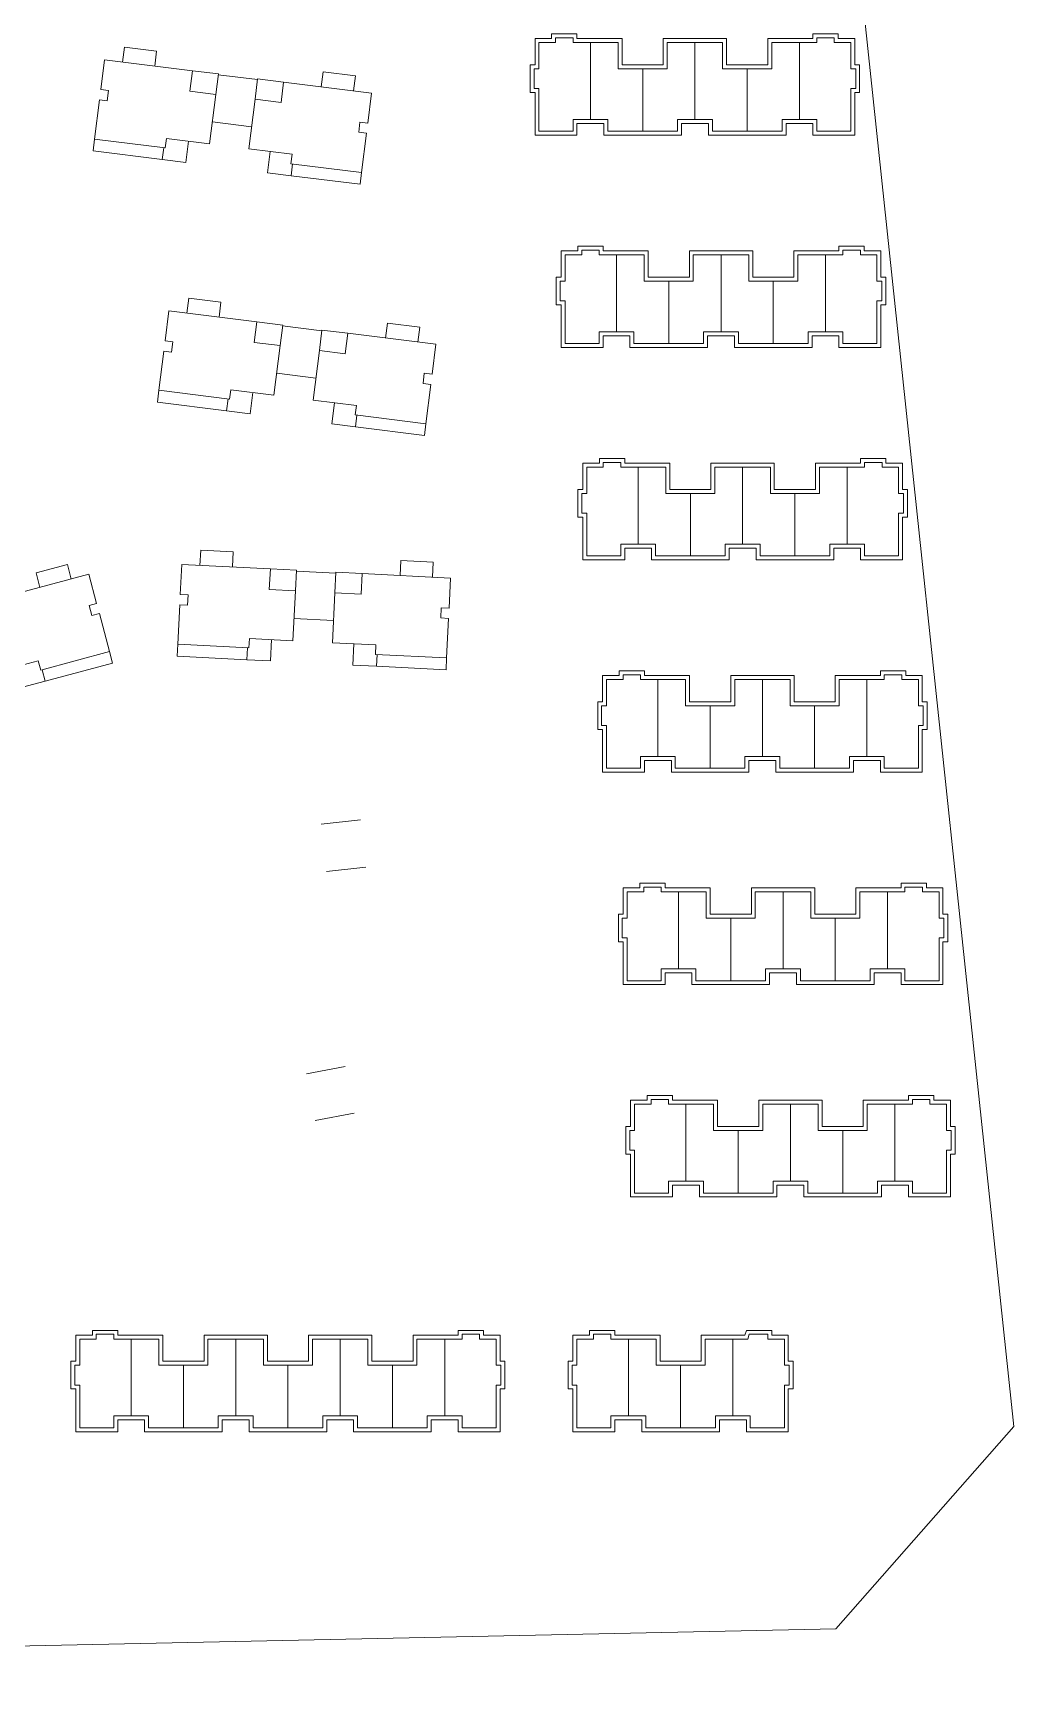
# Model space of a CAD drawing. Extents: x 188590 to 251590, y -4075 to 40422.
# Drawn here: x 195889 to 197375, y 2847 to 5369 of the extents above; entities that cross this region are included whole.
import ezdxf

# ---------------------------------------------------------------- set-up
doc = ezdxf.new("R2010")
doc.units = 0
doc.header["$LTSCALE"] = 1000
doc.header["$MEASUREMENT"] = 0
doc.layers.add('140', color=2, linetype='Continuous', lineweight=5)

msp = doc.modelspace()

# ---------------------------------------------------------------- linework, layer by layer
at = {"layer": '140', "color": 7}
for p, q in [((197375, 3259.5), (196884.8, 7884.6)), ((196027.1, 5348.6), (196024.3, 5326)), ((196075.9, 5342.5), (196027.1, 5348.6)), ((196649.5, 5321.9), (196649.5, 5361.5)), ((196649.5, 5361.5), (196674.7, 5361.5)), ((196655.5, 5315.9), (196655.5, 5355.5)), ((196655.5, 5355.5), (196680.7, 5355.5)), ((196674.7, 5361.5), (196674.7, 5368.7)), ((196674.7, 5368.7), (196713.1, 5368.7)), ((196680.7, 5355.5), (196680.7, 5362.7)), ((196680.7, 5362.7), (196707.1, 5362.7)), ((196707.1, 5362.7), (196707.1, 5355.5)), ((196707.1, 5355.5), (196775.5, 5355.5)), ((196713.1, 5368.7), (196713.1, 5361.5)), ((196713.1, 5361.5), (196781.5, 5361.5)), ((196733.5, 5239.1), (196733.5, 5355.5)), ((196775.5, 5355.5), (196775.5, 5315.9)), ((196781.5, 5361.5), (196781.5, 5321.9)), ((196843.9, 5321.9), (196843.9, 5361.5)), ((196843.9, 5361.5), (196939.9, 5361.5)), ((196849.9, 5315.9), (196849.9, 5355.5)), ((196849.9, 5355.5), (196891.9, 5355.5)), ((196891.9, 5239.1), (196891.9, 5355.5)), ((196891.9, 5239.1), (196891.9, 5355.5)), ((196891.9, 5239.1), (196891.9, 5355.5)), ((196891.9, 5239.1), (196891.9, 5355.5)), ((196933.9, 5355.5), (196891.9, 5355.5)), ((196933.9, 5315.9), (196933.9, 5355.5)), ((196939.9, 5361.5), (196939.9, 5321.9)), ((197002.3, 5321.9), (197002.3, 5361.5)), ((197002.3, 5361.5), (197070.7, 5361.5)), ((197076.7, 5355.5), (197008.3, 5355.5)), ((197008.3, 5355.5), (197008.3, 5315.9)), ((197050.3, 5239.1), (197050.3, 5355.5)), ((197070.7, 5361.5), (197070.7, 5368.7)), ((197070.7, 5368.7), (197109.1, 5368.7)), ((197103.1, 5362.7), (197076.7, 5362.7)), ((197076.7, 5362.7), (197076.7, 5355.5)), ((197103.1, 5355.5), (197103.1, 5362.7)), ((197128.3, 5355.5), (197103.1, 5355.5)), ((197109.1, 5368.7), (197109.1, 5361.5)), ((197109.1, 5361.5), (197134.3, 5361.5)), ((197128.3, 5315.9), (197128.3, 5355.5)), ((197134.3, 5361.5), (197134.3, 5321.9)), ((195991.3, 5284.2), (195996.9, 5329.4)), ((195996.9, 5329.4), (196130.3, 5312.8)), ((196073.1, 5319.9), (196075.9, 5342.5)), ((196642.3, 5279.9), (196642.3, 5321.9)), ((196642.3, 5321.9), (196649.5, 5321.9)), ((196781.5, 5321.9), (196843.9, 5321.9)), ((196939.9, 5321.9), (197002.3, 5321.9)), ((197134.3, 5321.9), (197141.5, 5321.9)), ((197141.5, 5321.9), (197141.5, 5279.9)), ((196130.3, 5312.8), (196126.4, 5281.8)), ((196130.3, 5312.8), (196169.6, 5307.9)), ((196169.6, 5307.9), (196165.7, 5276.9)), ((196229, 5299.3), (196169.4, 5306.7)), ((196229.1, 5300.4), (196225.2, 5269.5)), ((196268.4, 5295.5), (196229.1, 5300.4)), ((196325.6, 5288.4), (196328.4, 5311)), ((196328.4, 5311), (196377.2, 5304.9)), ((196377.2, 5304.9), (196374.4, 5282.3)), ((196648.3, 5285.9), (196648.3, 5315.9)), ((196648.3, 5315.9), (196655.5, 5315.9)), ((196775.5, 5315.9), (196849.9, 5315.9)), ((196812.7, 5315.9), (196812.7, 5221.1)), ((196812.7, 5315.9), (196812.7, 5221.1)), ((197008.3, 5315.9), (196933.9, 5315.9)), ((196971.1, 5315.9), (196971.1, 5221.1)), ((196971.1, 5315.9), (196971.1, 5221.1)), ((197135.5, 5315.9), (197128.3, 5315.9)), ((197135.5, 5285.9), (197135.5, 5315.9)), ((196003.2, 5282.7), (195991.3, 5284.2)), ((196001.2, 5267.2), (196003.2, 5282.7)), ((196126.4, 5281.8), (196165.7, 5276.9)), ((196165.7, 5276.9), (196156.3, 5201.9)), ((196268.4, 5295.5), (196264.5, 5264.6)), ((196401.8, 5278.9), (196268.4, 5295.5)), ((196396.1, 5233.6), (196401.8, 5278.9)), ((196649.5, 5279.9), (196642.3, 5279.9)), ((196655.5, 5285.9), (196648.3, 5285.9)), ((196649.5, 5215.1), (196649.5, 5279.9)), ((196655.5, 5221.1), (196655.5, 5285.9)), ((197128.3, 5221.1), (197128.3, 5285.9)), ((197128.3, 5285.9), (197135.5, 5285.9)), ((197141.5, 5279.9), (197134.3, 5279.9)), ((197134.3, 5279.9), (197134.3, 5215.1)), ((195981.9, 5209.2), (195989.3, 5268.7)), ((195989.3, 5268.7), (196001.2, 5267.2)), ((196225.2, 5269.5), (196215.9, 5194.5)), ((196264.5, 5264.6), (196225.2, 5269.5)), ((196220, 5227.8), (196160.5, 5235.2)), ((196382.3, 5219.6), (196384.2, 5235.1)), ((196384.2, 5235.1), (196396.1, 5233.6)), ((196707.1, 5221.1), (196655.5, 5221.1)), ((196759.9, 5239.1), (196707.1, 5239.1)), ((196707.1, 5239.1), (196707.1, 5221.1)), ((196753.9, 5233.1), (196713.1, 5233.1)), ((196713.1, 5233.1), (196713.1, 5215.1)), ((196753.9, 5215.1), (196753.9, 5233.1)), ((196759.9, 5221.1), (196759.9, 5239.1)), ((196865.5, 5221.1), (196759.9, 5221.1)), ((196891.9, 5239.1), (196865.5, 5239.1)), ((196865.5, 5239.1), (196865.5, 5224.1)), ((196865.5, 5224.1), (196865.5, 5221.1)), ((196912.3, 5233.1), (196871.5, 5233.1)), ((196871.5, 5233.1), (196871.5, 5215.1)), ((196891.9, 5239.1), (196918.3, 5239.1)), ((196912.3, 5215.1), (196912.3, 5233.1)), ((196918.3, 5239.1), (196918.3, 5224.1)), ((196918.3, 5224.1), (196918.3, 5221.1)), ((196918.3, 5221.1), (197023.9, 5221.1)), ((197023.9, 5221.1), (197023.9, 5239.1)), ((197023.9, 5239.1), (197076.7, 5239.1)), ((197070.7, 5233.1), (197029.9, 5233.1)), ((197029.9, 5233.1), (197029.9, 5215.1)), ((197070.7, 5215.1), (197070.7, 5233.1)), ((197076.7, 5239.1), (197076.7, 5221.1)), ((197076.7, 5221.1), (197128.3, 5221.1)), ((195979.7, 5191.3), (195981.9, 5209.2)), ((196089.1, 5195.8), (195981.9, 5209.2)), ((196084.4, 5178.2), (196086.7, 5196.1)), ((196090.8, 5210.1), (196089.1, 5195.8)), ((196156.3, 5201.9), (196090.8, 5210.1)), ((196124.2, 5205.9), (196120.2, 5173.8)), ((196394.2, 5218.2), (196382.3, 5219.6)), ((196386.7, 5158.6), (196394.2, 5218.2)), ((196713.1, 5215.1), (196649.5, 5215.1)), ((196812.7, 5215.1), (196753.9, 5215.1)), ((196871.5, 5215.1), (196812.7, 5215.1)), ((197029.9, 5215.1), (196912.3, 5215.1)), ((197134.3, 5215.1), (197070.7, 5215.1)), ((196084.4, 5178.2), (195979.7, 5191.3)), ((196120.2, 5173.8), (196084.4, 5178.2)), ((196215.9, 5194.5), (196281.4, 5186.3)), ((196248, 5190.5), (196244, 5158.3)), ((196281.4, 5186.3), (196279.6, 5172)), ((196279.6, 5172), (196386.7, 5158.6)), ((196279.7, 5153.8), (196282, 5171.7)), ((196244, 5158.3), (196279.7, 5153.8)), ((196279.7, 5153.8), (196384.5, 5140.8)), ((196384.5, 5140.8), (196386.7, 5158.6)), ((196714.2, 5039.9), (196714.2, 5047.1)), ((196714.2, 5047.1), (196752.6, 5047.1)), ((196752.6, 5047.1), (196752.6, 5039.9)), ((197110.2, 5039.9), (197110.2, 5047.1)), ((197110.2, 5047.1), (197148.6, 5047.1)), ((197148.6, 5047.1), (197148.6, 5039.9)), ((196689, 5000.3), (196689, 5039.9)), ((196689, 5039.9), (196714.2, 5039.9)), ((196695, 4994.3), (196695, 5033.9)), ((196695, 5033.9), (196720.2, 5033.9)), ((196720.2, 5033.9), (196720.2, 5041.1)), ((196720.2, 5041.1), (196746.6, 5041.1)), ((196746.6, 5041.1), (196746.6, 5033.9)), ((196746.6, 5033.9), (196815, 5033.9)), ((196752.6, 5039.9), (196821, 5039.9)), ((196773, 4917.5), (196773, 5033.9)), ((196815, 5033.9), (196815, 4994.3)), ((196821, 5039.9), (196821, 5000.3)), ((196883.4, 5000.3), (196883.4, 5039.9)), ((196883.4, 5039.9), (196979.4, 5039.9)), ((196889.4, 4994.3), (196889.4, 5033.9)), ((196889.4, 5033.9), (196931.4, 5033.9)), ((196931.4, 4917.5), (196931.4, 5033.9)), ((196931.4, 4917.5), (196931.4, 5033.9)), ((196931.4, 4917.5), (196931.4, 5033.9)), ((196931.4, 4917.5), (196931.4, 5033.9)), ((196973.4, 5033.9), (196931.4, 5033.9)), ((196973.4, 4994.3), (196973.4, 5033.9)), ((196979.4, 5039.9), (196979.4, 5000.3)), ((197041.8, 5000.3), (197041.8, 5039.9)), ((197041.8, 5039.9), (197110.2, 5039.9)), ((197116.2, 5033.9), (197047.8, 5033.9)), ((197047.8, 5033.9), (197047.8, 4994.3)), ((197089.8, 4917.5), (197089.8, 5033.9)), ((197142.6, 5041.1), (197116.2, 5041.1)), ((197116.2, 5041.1), (197116.2, 5033.9)), ((197142.6, 5033.9), (197142.6, 5041.1)), ((197167.8, 5033.9), (197142.6, 5033.9)), ((197148.6, 5039.9), (197173.8, 5039.9)), ((197167.8, 4994.3), (197167.8, 5033.9)), ((197173.8, 5039.9), (197173.8, 5000.3)), ((196681.8, 4958.3), (196681.8, 5000.3)), ((196681.8, 5000.3), (196689, 5000.3)), ((196687.8, 4964.3), (196687.8, 4994.3)), ((196687.8, 4994.3), (196695, 4994.3)), ((196815, 4994.3), (196889.4, 4994.3)), ((196821, 5000.3), (196883.4, 5000.3)), ((196852.2, 4994.3), (196852.2, 4899.5)), ((196852.2, 4994.3), (196852.2, 4899.5)), ((197047.8, 4994.3), (196973.4, 4994.3)), ((196979.4, 5000.3), (197041.8, 5000.3)), ((197010.6, 4994.3), (197010.6, 4899.5)), ((197010.6, 4994.3), (197010.6, 4899.5)), ((197175, 4994.3), (197167.8, 4994.3)), ((197173.8, 5000.3), (197181, 5000.3)), ((197175, 4964.3), (197175, 4994.3)), ((197181, 5000.3), (197181, 4958.3)), ((196088.7, 4903.8), (196094.4, 4949)), ((196094.4, 4949), (196227.8, 4932.4)), ((196124.6, 4968.2), (196121.8, 4945.6)), ((196173.4, 4962.1), (196124.6, 4968.2)), ((196170.6, 4939.5), (196173.4, 4962.1)), ((196689, 4958.3), (196681.8, 4958.3)), ((196695, 4964.3), (196687.8, 4964.3)), ((196689, 4893.5), (196689, 4958.3)), ((196695, 4899.5), (196695, 4964.3)), ((197167.8, 4899.5), (197167.8, 4964.3)), ((197167.8, 4964.3), (197175, 4964.3)), ((197181, 4958.3), (197173.8, 4958.3)), ((197173.8, 4958.3), (197173.8, 4893.5)), ((196227.8, 4932.4), (196223.9, 4901.4)), ((196227.8, 4932.4), (196267.1, 4927.5)), ((196267.1, 4927.5), (196263.2, 4896.5)), ((196326.4, 4918.8), (196266.9, 4926.3)), ((196326.6, 4920), (196322.7, 4889.1)), ((196365.9, 4915.1), (196326.6, 4920)), ((196423, 4908), (196425.9, 4930.6)), ((196425.9, 4930.6), (196474.7, 4924.5)), ((196474.7, 4924.5), (196471.9, 4901.9)), ((196100.7, 4902.3), (196088.7, 4903.8)), ((196098.7, 4886.8), (196100.7, 4902.3)), ((196223.9, 4901.4), (196263.2, 4896.5)), ((196263.2, 4896.5), (196253.8, 4821.5)), ((196365.9, 4915.1), (196362, 4884.2)), ((196499.3, 4898.5), (196365.9, 4915.1)), ((196493.6, 4853.2), (196499.3, 4898.5)), ((196752.6, 4893.5), (196689, 4893.5)), ((196746.6, 4899.5), (196695, 4899.5)), ((196799.4, 4917.5), (196746.6, 4917.5)), ((196746.6, 4917.5), (196746.6, 4899.5)), ((196793.4, 4911.5), (196752.6, 4911.5)), ((196752.6, 4911.5), (196752.6, 4893.5)), ((196793.4, 4893.5), (196793.4, 4911.5)), ((196852.2, 4893.5), (196793.4, 4893.5)), ((196799.4, 4899.5), (196799.4, 4917.5)), ((196905, 4899.5), (196799.4, 4899.5)), ((196911, 4893.5), (196852.2, 4893.5)), ((196931.4, 4917.5), (196905, 4917.5)), ((196905, 4917.5), (196905, 4902.5)), ((196905, 4902.5), (196905, 4899.5)), ((196951.8, 4911.5), (196911, 4911.5)), ((196911, 4911.5), (196911, 4893.5)), ((196931.4, 4917.5), (196957.8, 4917.5)), ((196951.8, 4893.5), (196951.8, 4911.5)), ((197069.4, 4893.5), (196951.8, 4893.5)), ((196957.8, 4917.5), (196957.8, 4902.5)), ((196957.8, 4902.5), (196957.8, 4899.5)), ((196957.8, 4899.5), (197063.4, 4899.5)), ((197063.4, 4899.5), (197063.4, 4917.5)), ((197063.4, 4917.5), (197116.2, 4917.5)), ((197110.2, 4911.5), (197069.4, 4911.5)), ((197069.4, 4911.5), (197069.4, 4893.5)), ((197110.2, 4893.5), (197110.2, 4911.5)), ((197173.8, 4893.5), (197110.2, 4893.5)), ((197116.2, 4917.5), (197116.2, 4899.5)), ((197116.2, 4899.5), (197167.8, 4899.5)), ((196079.4, 4828.8), (196086.8, 4888.3)), ((196086.8, 4888.3), (196098.7, 4886.8)), ((196322.7, 4889.1), (196313.4, 4814.1)), ((196362, 4884.2), (196322.7, 4889.1)), ((196317.5, 4847.4), (196258, 4854.8)), ((196479.8, 4839.2), (196481.7, 4854.7)), ((196481.7, 4854.7), (196493.6, 4853.2)), ((196077.1, 4810.9), (196079.4, 4828.8)), ((196186.5, 4815.4), (196079.4, 4828.8)), ((196188.3, 4829.7), (196186.5, 4815.4)), ((196253.8, 4821.5), (196188.3, 4829.7)), ((196221.7, 4825.5), (196217.7, 4793.4)), ((196491.7, 4837.7), (196479.8, 4839.2)), ((196484.2, 4778.2), (196491.7, 4837.7)), ((196181.9, 4797.8), (196077.1, 4810.9)), ((196181.9, 4797.8), (196184.2, 4815.7)), ((196217.7, 4793.4), (196181.9, 4797.8)), ((196313.4, 4814.1), (196378.9, 4805.9)), ((196345.5, 4810), (196341.5, 4777.9)), ((196378.9, 4805.9), (196377.1, 4791.6)), ((196341.5, 4777.9), (196377.2, 4773.4)), ((196377.1, 4791.6), (196484.2, 4778.2)), ((196377.2, 4773.4), (196379.4, 4791.3)), ((196377.2, 4773.4), (196482, 4760.4)), ((196482, 4760.4), (196484.2, 4778.2)), ((196721.8, 4678.7), (196721.8, 4718.3)), ((196721.8, 4718.3), (196747, 4718.3)), ((196747, 4718.3), (196747, 4725.5)), ((196747, 4725.5), (196785.4, 4725.5)), ((196753, 4712.3), (196753, 4719.5)), ((196753, 4719.5), (196779.4, 4719.5)), ((196779.4, 4719.5), (196779.4, 4712.3)), ((196785.4, 4725.5), (196785.4, 4718.3)), ((196785.4, 4718.3), (196853.8, 4718.3)), ((196853.8, 4718.3), (196853.8, 4678.7)), ((196916.2, 4678.7), (196916.2, 4718.3)), ((196916.2, 4718.3), (197012.2, 4718.3)), ((197012.2, 4718.3), (197012.2, 4678.7)), ((197074.6, 4678.7), (197074.6, 4718.3)), ((197074.6, 4718.3), (197143, 4718.3)), ((197143, 4718.3), (197143, 4725.5)), ((197143, 4725.5), (197181.4, 4725.5)), ((197175.4, 4719.5), (197149, 4719.5)), ((197149, 4719.5), (197149, 4712.3)), ((197175.4, 4712.3), (197175.4, 4719.5)), ((197181.4, 4725.5), (197181.4, 4718.3)), ((197181.4, 4718.3), (197206.6, 4718.3)), ((197206.6, 4718.3), (197206.6, 4678.7)), ((196727.8, 4672.7), (196727.8, 4712.3)), ((196727.8, 4712.3), (196753, 4712.3)), ((196779.4, 4712.3), (196847.8, 4712.3)), ((196805.8, 4595.9), (196805.8, 4712.3)), ((196847.8, 4712.3), (196847.8, 4672.7)), ((196922.2, 4672.7), (196922.2, 4712.3)), ((196922.2, 4712.3), (196964.2, 4712.3)), ((196964.2, 4595.9), (196964.2, 4712.3)), ((196964.2, 4595.9), (196964.2, 4712.3)), ((196964.2, 4595.9), (196964.2, 4712.3)), ((196964.2, 4595.9), (196964.2, 4712.3)), ((197006.2, 4712.3), (196964.2, 4712.3)), ((197006.2, 4672.7), (197006.2, 4712.3)), ((197149, 4712.3), (197080.6, 4712.3)), ((197080.6, 4712.3), (197080.6, 4672.7)), ((197122.6, 4595.9), (197122.6, 4712.3)), ((197200.6, 4712.3), (197175.4, 4712.3)), ((197200.6, 4672.7), (197200.6, 4712.3)), ((196714.6, 4636.7), (196714.6, 4678.7)), ((196714.6, 4678.7), (196721.8, 4678.7)), ((196720.6, 4642.7), (196720.6, 4672.7)), ((196720.6, 4672.7), (196727.8, 4672.7)), ((196847.8, 4672.7), (196922.2, 4672.7)), ((196853.8, 4678.7), (196916.2, 4678.7)), ((196885, 4672.7), (196885, 4577.9)), ((196885, 4672.7), (196885, 4577.9)), ((197080.6, 4672.7), (197006.2, 4672.7)), ((197012.2, 4678.7), (197074.6, 4678.7)), ((197043.4, 4672.7), (197043.4, 4577.9)), ((197043.4, 4672.7), (197043.4, 4577.9)), ((197207.8, 4672.7), (197200.6, 4672.7)), ((197206.6, 4678.7), (197213.8, 4678.7)), ((197207.8, 4642.7), (197207.8, 4672.7)), ((197213.8, 4678.7), (197213.8, 4636.7)), ((196727.8, 4642.7), (196720.6, 4642.7)), ((196727.8, 4577.9), (196727.8, 4642.7)), ((197200.6, 4577.9), (197200.6, 4642.7)), ((197200.6, 4642.7), (197207.8, 4642.7)), ((196721.8, 4636.7), (196714.6, 4636.7)), ((196721.8, 4571.9), (196721.8, 4636.7)), ((197213.8, 4636.7), (197206.6, 4636.7)), ((197206.6, 4636.7), (197206.6, 4571.9)), ((196832.2, 4595.9), (196779.4, 4595.9)), ((196779.4, 4595.9), (196779.4, 4577.9)), ((196832.2, 4577.9), (196832.2, 4595.9)), ((196964.2, 4595.9), (196937.8, 4595.9)), ((196937.8, 4595.9), (196937.8, 4580.9)), ((196964.2, 4595.9), (196990.6, 4595.9)), ((196990.6, 4595.9), (196990.6, 4580.9)), ((197096.2, 4577.9), (197096.2, 4595.9)), ((197096.2, 4595.9), (197149, 4595.9)), ((197149, 4595.9), (197149, 4577.9)), ((196142.9, 4586.5), (196141.7, 4563.7)), ((196192, 4584), (196142.9, 4586.5)), ((196190.8, 4561.2), (196192, 4584)), ((196444.9, 4548.4), (196446.1, 4571.1)), ((196446.1, 4571.1), (196495.2, 4568.6)), ((196495.2, 4568.6), (196494.1, 4545.9)), ((196785.4, 4571.9), (196721.8, 4571.9)), ((196779.4, 4577.9), (196727.8, 4577.9)), ((196826.2, 4589.9), (196785.4, 4589.9)), ((196785.4, 4589.9), (196785.4, 4571.9)), ((196826.2, 4571.9), (196826.2, 4589.9)), ((196885, 4571.9), (196826.2, 4571.9)), ((196937.8, 4577.9), (196832.2, 4577.9)), ((196943.8, 4571.9), (196885, 4571.9)), ((196937.8, 4580.9), (196937.8, 4577.9)), ((196984.6, 4589.9), (196943.8, 4589.9)), ((196943.8, 4589.9), (196943.8, 4571.9)), ((196984.6, 4571.9), (196984.6, 4589.9)), ((197102.2, 4571.9), (196984.6, 4571.9)), ((196990.6, 4580.9), (196990.6, 4577.9)), ((196990.6, 4577.9), (197096.2, 4577.9)), ((197143, 4589.9), (197102.2, 4589.9)), ((197102.2, 4589.9), (197102.2, 4571.9)), ((197143, 4571.9), (197143, 4589.9)), ((197206.6, 4571.9), (197143, 4571.9)), ((197149, 4577.9), (197200.6, 4577.9)), ((195973.4, 4550.1), (195843.5, 4515.4)), ((195893.3, 4552.3), (195940.8, 4565)), ((195899.2, 4530.3), (195893.3, 4552.3)), ((195940.8, 4565), (195946.7, 4543)), ((195985.1, 4506), (195973.4, 4550.1)), ((196111.8, 4519.6), (196114.1, 4565.1)), ((196114.1, 4565.1), (196248.4, 4558.3)), ((196248.4, 4558.3), (196246.8, 4527.2)), ((196248.4, 4558.3), (196287.9, 4556.3)), ((196287.9, 4556.3), (196286.3, 4525.1)), ((196347.8, 4552.1), (196287.9, 4555.1)), ((196347.8, 4553.3), (196346.3, 4522.1)), ((196387.4, 4551.3), (196347.8, 4553.3)), ((196387.4, 4551.3), (196385.8, 4520.1)), ((196521.6, 4544.5), (196387.4, 4551.3)), ((196519.3, 4498.9), (196521.6, 4544.5)), ((196123.8, 4519), (196111.8, 4519.6)), ((196123, 4503.4), (196123.8, 4519)), ((196246.8, 4527.2), (196286.3, 4525.1)), ((196286.3, 4525.1), (196282.5, 4449.6)), ((196346.3, 4522.1), (196342.4, 4446.6)), ((196385.8, 4520.1), (196346.3, 4522.1)), ((195973.6, 4502.9), (195985.1, 4506)), ((195977.6, 4487.9), (195973.6, 4502.9)), ((195989.2, 4491), (195977.6, 4487.9)), ((196004.7, 4433), (195989.2, 4491)), ((196108, 4444.1), (196111, 4504)), ((196111, 4504), (196123, 4503.4)), ((196506.5, 4484), (196507.3, 4499.5)), ((196507.3, 4499.5), (196519.3, 4498.9)), ((196344.1, 4480.2), (196284.2, 4483.2)), ((196518.5, 4483.4), (196506.5, 4484)), ((196515.5, 4423.4), (196518.5, 4483.4)), ((196107.1, 4426.1), (196108, 4444.1)), ((196215.9, 4438.6), (196108, 4444.1)), ((196216.6, 4453), (196215.9, 4438.6)), ((196282.5, 4449.6), (196216.6, 4453)), ((196250.2, 4451.3), (196248.5, 4418.9)), ((196342.4, 4446.6), (196408.4, 4443.3)), ((196374.8, 4445), (196373.2, 4412.6)), ((196408.4, 4443.3), (196407.6, 4428.9)), ((195832.8, 4402), (195896.6, 4419)), ((195896.6, 4419), (195900.3, 4405.1)), ((195900.3, 4405.1), (196004.7, 4433)), ((195907.3, 4388.3), (196009.3, 4415.6)), ((196009.3, 4415.6), (196004.7, 4433)), ((196212.6, 4420.7), (196107.1, 4426.1)), ((196212.6, 4420.7), (196213.5, 4438.7)), ((196248.5, 4418.9), (196212.6, 4420.7)), ((196407.6, 4428.9), (196515.5, 4423.4)), ((196409.1, 4410.8), (196410, 4428.8)), ((196514.6, 4405.5), (196515.5, 4423.4)), ((195907.3, 4388.3), (195902.6, 4405.7)), ((196373.2, 4412.6), (196409.1, 4410.8)), ((196409.1, 4410.8), (196514.6, 4405.5)), ((196751.7, 4357.1), (196751.7, 4396.7)), ((196751.7, 4396.7), (196776.9, 4396.7)), ((196757.7, 4351.1), (196757.7, 4390.7)), ((196757.7, 4390.7), (196782.9, 4390.7)), ((196776.9, 4396.7), (196776.9, 4403.9)), ((196776.9, 4403.9), (196815.3, 4403.9)), ((196782.9, 4390.7), (196782.9, 4397.9)), ((196782.9, 4397.9), (196809.3, 4397.9)), ((196809.3, 4397.9), (196809.3, 4390.7)), ((196809.3, 4390.7), (196877.7, 4390.7)), ((196815.3, 4403.9), (196815.3, 4396.7)), ((196815.3, 4396.7), (196883.7, 4396.7)), ((196835.7, 4274.3), (196835.7, 4390.7)), ((196877.7, 4390.7), (196877.7, 4351.1)), ((196883.7, 4396.7), (196883.7, 4357.1)), ((196946.1, 4357.1), (196946.1, 4396.7)), ((196946.1, 4396.7), (197042.1, 4396.7)), ((196952.1, 4351.1), (196952.1, 4390.7)), ((196952.1, 4390.7), (196994.1, 4390.7)), ((196994.1, 4274.3), (196994.1, 4390.7)), ((196994.1, 4274.3), (196994.1, 4390.7)), ((196994.1, 4274.3), (196994.1, 4390.7)), ((196994.1, 4274.3), (196994.1, 4390.7)), ((197036.1, 4390.7), (196994.1, 4390.7)), ((197036.1, 4351.1), (197036.1, 4390.7)), ((197042.1, 4396.7), (197042.1, 4357.1)), ((197104.5, 4357.1), (197104.5, 4396.7)), ((197104.5, 4396.7), (197172.9, 4396.7)), ((197178.9, 4390.7), (197110.5, 4390.7)), ((197110.5, 4390.7), (197110.5, 4351.1)), ((197152.5, 4274.3), (197152.5, 4390.7)), ((197172.9, 4396.7), (197172.9, 4403.9)), ((197172.9, 4403.9), (197211.3, 4403.9)), ((197205.3, 4397.9), (197178.9, 4397.9)), ((197178.9, 4397.9), (197178.9, 4390.7)), ((197205.3, 4390.7), (197205.3, 4397.9)), ((197230.5, 4390.7), (197205.3, 4390.7)), ((197211.3, 4403.9), (197211.3, 4396.7)), ((197211.3, 4396.7), (197236.5, 4396.7)), ((197230.5, 4351.1), (197230.5, 4390.7)), ((197236.5, 4396.7), (197236.5, 4357.1)), ((195872.5, 4379.1), (195907.3, 4388.3)), ((196744.5, 4315.1), (196744.5, 4357.1)), ((196744.5, 4357.1), (196751.7, 4357.1)), ((196750.5, 4321.1), (196750.5, 4351.1)), ((196750.5, 4351.1), (196757.7, 4351.1)), ((196877.7, 4351.1), (196952.1, 4351.1)), ((196883.7, 4357.1), (196946.1, 4357.1)), ((196914.9, 4351.1), (196914.9, 4256.3)), ((196914.9, 4351.1), (196914.9, 4256.3)), ((197110.5, 4351.1), (197036.1, 4351.1)), ((197042.1, 4357.1), (197104.5, 4357.1)), ((197073.3, 4351.1), (197073.3, 4256.3)), ((197073.3, 4351.1), (197073.3, 4256.3)), ((197237.7, 4351.1), (197230.5, 4351.1)), ((197236.5, 4357.1), (197243.7, 4357.1)), ((197237.7, 4321.1), (197237.7, 4351.1)), ((197243.7, 4357.1), (197243.7, 4315.1)), ((196751.7, 4315.1), (196744.5, 4315.1)), ((196757.7, 4321.1), (196750.5, 4321.1)), ((196751.7, 4250.3), (196751.7, 4315.1)), ((196757.7, 4256.3), (196757.7, 4321.1)), ((197230.5, 4256.3), (197230.5, 4321.1)), ((197230.5, 4321.1), (197237.7, 4321.1)), ((197243.7, 4315.1), (197236.5, 4315.1)), ((197236.5, 4315.1), (197236.5, 4250.3)), ((196862.1, 4274.3), (196809.3, 4274.3)), ((196809.3, 4274.3), (196809.3, 4256.3)), ((196856.1, 4268.3), (196815.3, 4268.3)), ((196815.3, 4268.3), (196815.3, 4250.3)), ((196856.1, 4250.3), (196856.1, 4268.3)), ((196862.1, 4256.3), (196862.1, 4274.3)), ((196994.1, 4274.3), (196967.7, 4274.3)), ((196967.7, 4274.3), (196967.7, 4259.3)), ((197014.5, 4268.3), (196973.7, 4268.3)), ((196973.7, 4268.3), (196973.7, 4250.3)), ((196994.1, 4274.3), (197020.5, 4274.3)), ((197014.5, 4250.3), (197014.5, 4268.3)), ((197020.5, 4274.3), (197020.5, 4259.3)), ((197126.1, 4256.3), (197126.1, 4274.3)), ((197126.1, 4274.3), (197178.9, 4274.3)), ((197172.9, 4268.3), (197132.1, 4268.3)), ((197132.1, 4268.3), (197132.1, 4250.3)), ((197172.9, 4250.3), (197172.9, 4268.3)), ((197178.9, 4274.3), (197178.9, 4256.3)), ((196815.3, 4250.3), (196751.7, 4250.3)), ((196809.3, 4256.3), (196757.7, 4256.3)), ((196914.9, 4250.3), (196856.1, 4250.3)), ((196967.7, 4256.3), (196862.1, 4256.3)), ((196973.7, 4250.3), (196914.9, 4250.3)), ((196967.7, 4259.3), (196967.7, 4256.3)), ((197132.1, 4250.3), (197014.5, 4250.3)), ((197020.5, 4259.3), (197020.5, 4256.3)), ((197020.5, 4256.3), (197126.1, 4256.3)), ((197236.5, 4250.3), (197172.9, 4250.3)), ((197178.9, 4256.3), (197230.5, 4256.3)), ((196385.2, 4178.3), (196325.6, 4171.7)), ((196393.1, 4106.7), (196333.5, 4100.1)), ((196783, 4035.5), (196783, 4075.1)), ((196783, 4075.1), (196808.2, 4075.1)), ((196789, 4029.5), (196789, 4069.1)), ((196789, 4069.1), (196814.2, 4069.1)), ((196808.2, 4075.1), (196808.2, 4082.3)), ((196808.2, 4082.3), (196846.6, 4082.3)), ((196814.2, 4069.1), (196814.2, 4076.3)), ((196814.2, 4076.3), (196840.6, 4076.3)), ((196840.6, 4076.3), (196840.6, 4069.1)), ((196840.6, 4069.1), (196909, 4069.1)), ((196846.6, 4082.3), (196846.6, 4075.1)), ((196846.6, 4075.1), (196915, 4075.1)), ((196867, 3952.7), (196867, 4069.1)), ((196909, 4069.1), (196909, 4029.5)), ((196915, 4075.1), (196915, 4035.5)), ((196977.4, 4035.5), (196977.4, 4075.1)), ((196977.4, 4075.1), (197073.4, 4075.1)), ((196983.4, 4029.5), (196983.4, 4069.1)), ((196983.4, 4069.1), (197025.4, 4069.1)), ((197025.4, 3952.7), (197025.4, 4069.1)), ((197025.4, 3952.7), (197025.4, 4069.1)), ((197025.4, 3952.7), (197025.4, 4069.1)), ((197025.4, 3952.7), (197025.4, 4069.1)), ((197067.4, 4069.1), (197025.4, 4069.1)), ((197067.4, 4029.5), (197067.4, 4069.1)), ((197073.4, 4075.1), (197073.4, 4035.5)), ((197135.8, 4035.5), (197135.8, 4075.1)), ((197135.8, 4075.1), (197204.2, 4075.1)), ((197210.2, 4069.1), (197141.8, 4069.1)), ((197141.8, 4069.1), (197141.8, 4029.5)), ((197183.8, 3952.7), (197183.8, 4069.1)), ((197204.2, 4075.1), (197204.2, 4082.3)), ((197204.2, 4082.3), (197242.6, 4082.3)), ((197236.6, 4076.3), (197210.2, 4076.3)), ((197210.2, 4076.3), (197210.2, 4069.1)), ((197236.6, 4069.1), (197236.6, 4076.3)), ((197261.8, 4069.1), (197236.6, 4069.1)), ((197242.6, 4082.3), (197242.6, 4075.1)), ((197242.6, 4075.1), (197267.8, 4075.1)), ((197261.8, 4029.5), (197261.8, 4069.1)), ((197267.8, 4075.1), (197267.8, 4035.5)), ((196775.8, 3993.5), (196775.8, 4035.5)), ((196775.8, 4035.5), (196783, 4035.5)), ((196781.8, 3999.5), (196781.8, 4029.5)), ((196781.8, 4029.5), (196789, 4029.5)), ((196909, 4029.5), (196983.4, 4029.5)), ((196915, 4035.5), (196977.4, 4035.5)), ((196946.2, 4029.5), (196946.2, 3934.7)), ((196946.2, 4029.5), (196946.2, 3934.7)), ((197141.8, 4029.5), (197067.4, 4029.5)), ((197073.4, 4035.5), (197135.8, 4035.5)), ((197104.6, 4029.5), (197104.6, 3934.7)), ((197104.6, 4029.5), (197104.6, 3934.7)), ((197269, 4029.5), (197261.8, 4029.5)), ((197267.8, 4035.5), (197275, 4035.5)), ((197269, 3999.5), (197269, 4029.5)), ((197275, 4035.5), (197275, 3993.5)), ((196783, 3993.5), (196775.8, 3993.5)), ((196789, 3999.5), (196781.8, 3999.5)), ((196783, 3928.7), (196783, 3993.5)), ((196789, 3934.7), (196789, 3999.5)), ((197261.8, 3934.7), (197261.8, 3999.5)), ((197261.8, 3999.5), (197269, 3999.5)), ((197275, 3993.5), (197267.8, 3993.5)), ((197267.8, 3993.5), (197267.8, 3928.7)), ((196840.6, 3934.7), (196789, 3934.7)), ((196893.4, 3952.7), (196840.6, 3952.7)), ((196840.6, 3952.7), (196840.6, 3934.7)), ((196887.4, 3946.7), (196846.6, 3946.7)), ((196846.6, 3946.7), (196846.6, 3928.7)), ((196887.4, 3928.7), (196887.4, 3946.7)), ((196893.4, 3934.7), (196893.4, 3952.7)), ((196999, 3934.7), (196893.4, 3934.7)), ((197025.4, 3952.7), (196999, 3952.7)), ((196999, 3952.7), (196999, 3937.7)), ((196999, 3937.7), (196999, 3934.7)), ((197045.8, 3946.7), (197005, 3946.7)), ((197005, 3946.7), (197005, 3928.7)), ((197025.4, 3952.7), (197051.8, 3952.7)), ((197045.8, 3928.7), (197045.8, 3946.7)), ((197051.8, 3952.7), (197051.8, 3937.7)), ((197051.8, 3937.7), (197051.8, 3934.7)), ((197051.8, 3934.7), (197157.4, 3934.7)), ((197157.4, 3934.7), (197157.4, 3952.7)), ((197157.4, 3952.7), (197210.2, 3952.7)), ((197204.2, 3946.7), (197163.4, 3946.7)), ((197163.4, 3946.7), (197163.4, 3928.7)), ((197204.2, 3928.7), (197204.2, 3946.7)), ((197210.2, 3952.7), (197210.2, 3934.7)), ((197210.2, 3934.7), (197261.8, 3934.7)), ((196846.6, 3928.7), (196783, 3928.7)), ((196946.2, 3928.7), (196887.4, 3928.7)), ((197005, 3928.7), (196946.2, 3928.7)), ((197163.4, 3928.7), (197045.8, 3928.7)), ((197267.8, 3928.7), (197204.2, 3928.7)), ((196361.9, 3804.7), (196303, 3793.5)), ((196819.4, 3753.5), (196819.4, 3760.7)), ((196819.4, 3760.7), (196857.8, 3760.7)), ((196857.8, 3760.7), (196857.8, 3753.5)), ((197215.4, 3753.5), (197215.4, 3760.7)), ((197215.4, 3760.7), (197253.8, 3760.7)), ((197253.8, 3760.7), (197253.8, 3753.5)), ((196375.3, 3734), (196316.4, 3722.8)), ((196794.2, 3713.9), (196794.2, 3753.5)), ((196794.2, 3753.5), (196819.4, 3753.5)), ((196800.2, 3707.9), (196800.2, 3747.5)), ((196800.2, 3747.5), (196825.4, 3747.5)), ((196825.4, 3747.5), (196825.4, 3754.7)), ((196825.4, 3754.7), (196851.8, 3754.7)), ((196851.8, 3754.7), (196851.8, 3747.5)), ((196851.8, 3747.5), (196920.2, 3747.5)), ((196857.8, 3753.5), (196926.2, 3753.5)), ((196878.2, 3631.1), (196878.2, 3747.5)), ((196920.2, 3747.5), (196920.2, 3707.9)), ((196926.2, 3753.5), (196926.2, 3713.9)), ((196988.6, 3713.9), (196988.6, 3753.5)), ((196988.6, 3753.5), (197084.6, 3753.5)), ((196994.6, 3707.9), (196994.6, 3747.5)), ((196994.6, 3747.5), (197036.6, 3747.5)), ((197036.6, 3631.1), (197036.6, 3747.5)), ((197036.6, 3631.1), (197036.6, 3747.5)), ((197036.6, 3631.1), (197036.6, 3747.5)), ((197036.6, 3631.1), (197036.6, 3747.5)), ((197078.6, 3747.5), (197036.6, 3747.5)), ((197078.6, 3707.9), (197078.6, 3747.5)), ((197084.6, 3753.5), (197084.6, 3713.9)), ((197147, 3713.9), (197147, 3753.5)), ((197147, 3753.5), (197215.4, 3753.5)), ((197221.4, 3747.5), (197153, 3747.5)), ((197153, 3747.5), (197153, 3707.9)), ((197195, 3631.1), (197195, 3747.5)), ((197247.8, 3754.7), (197221.4, 3754.7)), ((197221.4, 3754.7), (197221.4, 3747.5)), ((197247.8, 3747.5), (197247.8, 3754.7)), ((197273, 3747.5), (197247.8, 3747.5)), ((197253.8, 3753.5), (197279, 3753.5)), ((197273, 3707.9), (197273, 3747.5)), ((197279, 3753.5), (197279, 3713.9)), ((196787, 3671.9), (196787, 3713.9)), ((196787, 3713.9), (196794.2, 3713.9)), ((196793, 3677.9), (196793, 3707.9)), ((196793, 3707.9), (196800.2, 3707.9)), ((196920.2, 3707.9), (196994.6, 3707.9)), ((196926.2, 3713.9), (196988.6, 3713.9)), ((196957.4, 3707.9), (196957.4, 3613.1)), ((196957.4, 3707.9), (196957.4, 3613.1)), ((197153, 3707.9), (197078.6, 3707.9)), ((197084.6, 3713.9), (197147, 3713.9)), ((197115.8, 3707.9), (197115.8, 3613.1)), ((197115.8, 3707.9), (197115.8, 3613.1)), ((197280.2, 3707.9), (197273, 3707.9)), ((197279, 3713.9), (197286.2, 3713.9)), ((197280.2, 3677.9), (197280.2, 3707.9)), ((197286.2, 3713.9), (197286.2, 3671.9)), ((196794.2, 3671.9), (196787, 3671.9)), ((196800.2, 3677.9), (196793, 3677.9)), ((196794.2, 3607.1), (196794.2, 3671.9)), ((196800.2, 3613.1), (196800.2, 3677.9)), ((197273, 3613.1), (197273, 3677.9)), ((197273, 3677.9), (197280.2, 3677.9)), ((197286.2, 3671.9), (197279, 3671.9)), ((197279, 3671.9), (197279, 3607.1)), ((196857.8, 3607.1), (196794.2, 3607.1)), ((196851.8, 3613.1), (196800.2, 3613.1)), ((196904.6, 3631.1), (196851.8, 3631.1)), ((196851.8, 3631.1), (196851.8, 3613.1)), ((196898.6, 3625.1), (196857.8, 3625.1)), ((196857.8, 3625.1), (196857.8, 3607.1)), ((196898.6, 3607.1), (196898.6, 3625.1)), ((196957.4, 3607.1), (196898.6, 3607.1)), ((196904.6, 3613.1), (196904.6, 3631.1)), ((197010.2, 3613.1), (196904.6, 3613.1)), ((197016.2, 3607.1), (196957.4, 3607.1)), ((197036.6, 3631.1), (197010.2, 3631.1)), ((197010.2, 3631.1), (197010.2, 3616.1)), ((197010.2, 3616.1), (197010.2, 3613.1)), ((197057, 3625.1), (197016.2, 3625.1)), ((197016.2, 3625.1), (197016.2, 3607.1)), ((197036.6, 3631.1), (197063, 3631.1)), ((197057, 3607.1), (197057, 3625.1)), ((197174.6, 3607.1), (197057, 3607.1)), ((197063, 3631.1), (197063, 3616.1)), ((197063, 3616.1), (197063, 3613.1)), ((197063, 3613.1), (197168.6, 3613.1)), ((197168.6, 3613.1), (197168.6, 3631.1)), ((197168.6, 3631.1), (197221.4, 3631.1)), ((197215.4, 3625.1), (197174.6, 3625.1)), ((197174.6, 3625.1), (197174.6, 3607.1)), ((197215.4, 3607.1), (197215.4, 3625.1)), ((197279, 3607.1), (197215.4, 3607.1)), ((197221.4, 3631.1), (197221.4, 3613.1)), ((197221.4, 3613.1), (197273, 3613.1)), ((195978.6, 3397.9), (195978.6, 3405.1)), ((195978.6, 3405.1), (196017, 3405.1)), ((196017, 3405.1), (196017, 3397.9)), ((196533, 3397.9), (196533, 3405.1)), ((196533, 3405.1), (196571.4, 3405.1)), ((196571.4, 3405.1), (196571.4, 3397.9)), ((196770.6, 3405.1), (196732.2, 3405.1)), ((196732.2, 3405.1), (196732.2, 3397.9)), ((196770.6, 3397.9), (196770.6, 3405.1)), ((196969.8, 3405.1), (196967.7, 3397.9)), ((197008.2, 3405.1), (196969.8, 3405.1)), ((197008.2, 3397.9), (197008.2, 3405.1)), ((195953.4, 3358.3), (195953.4, 3397.9)), ((195953.4, 3397.9), (195978.6, 3397.9)), ((195959.4, 3352.3), (195959.4, 3391.9)), ((195959.4, 3391.9), (195984.6, 3391.9)), ((195984.6, 3391.9), (195984.6, 3399.1)), ((195984.6, 3399.1), (196011, 3399.1)), ((196011, 3399.1), (196011, 3391.9)), ((196011, 3391.9), (196079.4, 3391.9)), ((196017, 3397.9), (196085.4, 3397.9)), ((196037.4, 3275.5), (196037.4, 3391.9)), ((196079.4, 3391.9), (196079.4, 3352.3)), ((196085.4, 3397.9), (196085.4, 3358.3)), ((196147.8, 3358.3), (196147.8, 3397.9)), ((196147.8, 3397.9), (196243.8, 3397.9)), ((196153.8, 3352.3), (196153.8, 3391.9)), ((196153.8, 3391.9), (196237.8, 3391.9)), ((196195.8, 3275.5), (196195.8, 3391.9)), ((196195.8, 3275.5), (196195.8, 3391.9)), ((196237.8, 3391.9), (196237.8, 3352.3)), ((196243.8, 3397.9), (196243.8, 3358.3)), ((196306.2, 3358.3), (196306.2, 3397.9)), ((196306.2, 3397.9), (196402.2, 3397.9)), ((196312.2, 3352.3), (196312.2, 3391.9)), ((196312.2, 3391.9), (196396.2, 3391.9)), ((196354.2, 3275.5), (196354.2, 3391.9)), ((196354.2, 3275.5), (196354.2, 3391.9)), ((196354.2, 3275.5), (196354.2, 3391.9)), ((196354.2, 3275.5), (196354.2, 3391.9)), ((196396.2, 3391.9), (196396.2, 3352.3)), ((196402.2, 3397.9), (196402.2, 3358.3)), ((196464.6, 3358.3), (196464.6, 3397.9)), ((196464.6, 3397.9), (196533, 3397.9)), ((196470.6, 3352.3), (196470.6, 3391.9)), ((196470.6, 3391.9), (196539, 3391.9)), ((196512.6, 3275.5), (196512.6, 3391.9)), ((196539, 3391.9), (196539, 3399.1)), ((196539, 3399.1), (196565.4, 3399.1)), ((196565.4, 3399.1), (196565.4, 3391.9)), ((196565.4, 3391.9), (196590.6, 3391.9)), ((196571.4, 3397.9), (196596.6, 3397.9)), ((196590.6, 3391.9), (196590.6, 3352.3)), ((196596.6, 3397.9), (196596.6, 3358.3)), ((196732.2, 3397.9), (196707, 3397.9)), ((196707, 3397.9), (196707, 3358.3)), ((196738.2, 3391.9), (196713, 3391.9)), ((196713, 3391.9), (196713, 3352.3)), ((196764.6, 3399.1), (196738.2, 3399.1)), ((196738.2, 3399.1), (196738.2, 3391.9)), ((196764.6, 3391.9), (196764.6, 3399.1)), ((196833, 3391.9), (196764.6, 3391.9)), ((196839, 3397.9), (196770.6, 3397.9)), ((196791, 3275.5), (196791, 3391.9)), ((196833, 3352.3), (196833, 3391.9)), ((196839, 3358.3), (196839, 3397.9)), ((196967.7, 3397.9), (196901.4, 3397.9)), ((196901.4, 3397.9), (196901.4, 3358.3)), ((196972.2, 3391.9), (196907.4, 3391.9)), ((196907.4, 3391.9), (196907.4, 3352.3)), ((196949.4, 3275.5), (196949.4, 3391.9)), ((196974.3, 3399.1), (196972.2, 3391.9)), ((197002.2, 3399.1), (196974.3, 3399.1)), ((197002.2, 3391.9), (197002.2, 3399.1)), ((197027.4, 3391.9), (197002.2, 3391.9)), ((197033.4, 3397.9), (197008.2, 3397.9)), ((197027.4, 3352.3), (197027.4, 3391.9)), ((197033.4, 3358.3), (197033.4, 3397.9)), ((195946.2, 3316.3), (195946.2, 3358.3)), ((195946.2, 3358.3), (195953.4, 3358.3)), ((196085.4, 3358.3), (196147.8, 3358.3)), ((196243.8, 3358.3), (196306.2, 3358.3)), ((196402.2, 3358.3), (196464.6, 3358.3)), ((196596.6, 3358.3), (196603.8, 3358.3)), ((196603.8, 3358.3), (196603.8, 3316.3)), ((196707, 3358.3), (196699.8, 3358.3)), ((196699.8, 3358.3), (196699.8, 3316.3)), ((196901.4, 3358.3), (196839, 3358.3)), ((197040.6, 3358.3), (197033.4, 3358.3)), ((197040.6, 3316.3), (197040.6, 3358.3)), ((195952.2, 3322.3), (195952.2, 3352.3)), ((195952.2, 3352.3), (195959.4, 3352.3)), ((196079.4, 3352.3), (196153.8, 3352.3)), ((196116.6, 3352.3), (196116.6, 3257.5)), ((196116.6, 3352.3), (196116.6, 3257.5)), ((196237.8, 3352.3), (196312.2, 3352.3)), ((196275, 3352.3), (196275, 3257.5)), ((196275, 3352.3), (196275, 3257.5)), ((196275, 3352.3), (196275, 3257.5)), ((196275, 3352.3), (196275, 3257.5)), ((196396.2, 3352.3), (196470.6, 3352.3)), ((196433.4, 3352.3), (196433.4, 3257.5)), ((196433.4, 3352.3), (196433.4, 3257.5)), ((196433.4, 3352.3), (196433.4, 3257.5)), ((196433.4, 3352.3), (196433.4, 3257.5)), ((196590.6, 3352.3), (196597.8, 3352.3)), ((196597.8, 3352.3), (196597.8, 3322.3)), ((196713, 3352.3), (196705.8, 3352.3)), ((196705.8, 3352.3), (196705.8, 3322.3)), ((196907.4, 3352.3), (196833, 3352.3)), ((196870.2, 3352.3), (196870.2, 3257.5)), ((197034.6, 3352.3), (197027.4, 3352.3)), ((197034.6, 3322.3), (197034.6, 3352.3)), ((195953.4, 3316.3), (195946.2, 3316.3)), ((195959.4, 3322.3), (195952.2, 3322.3)), ((195953.4, 3251.5), (195953.4, 3316.3)), ((195959.4, 3257.5), (195959.4, 3322.3)), ((196597.8, 3322.3), (196590.6, 3322.3)), ((196590.6, 3322.3), (196590.6, 3257.5)), ((196603.8, 3316.3), (196596.6, 3316.3)), ((196596.6, 3316.3), (196596.6, 3251.5)), ((196699.8, 3316.3), (196707, 3316.3)), ((196705.8, 3322.3), (196713, 3322.3)), ((196707, 3316.3), (196707, 3251.5)), ((196713, 3322.3), (196713, 3257.5)), ((197027.4, 3257.5), (197027.4, 3322.3)), ((197027.4, 3322.3), (197034.6, 3322.3)), ((197033.4, 3251.5), (197033.4, 3316.3)), ((197033.4, 3316.3), (197040.6, 3316.3)), ((196011, 3257.5), (195959.4, 3257.5)), ((196063.8, 3275.5), (196011, 3275.5)), ((196011, 3275.5), (196011, 3257.5)), ((196057.8, 3269.5), (196017, 3269.5)), ((196017, 3269.5), (196017, 3251.5)), ((196057.8, 3251.5), (196057.8, 3269.5)), ((196063.8, 3257.5), (196063.8, 3275.5)), ((196169.4, 3257.5), (196063.8, 3257.5)), ((196222.2, 3275.5), (196169.4, 3275.5)), ((196169.4, 3275.5), (196169.4, 3260.5)), ((196169.4, 3260.5), (196169.4, 3257.5)), ((196216.2, 3269.5), (196175.4, 3269.5)), ((196175.4, 3269.5), (196175.4, 3251.5)), ((196216.2, 3251.5), (196216.2, 3269.5)), ((196222.2, 3257.5), (196222.2, 3275.5)), ((196269, 3257.5), (196222.2, 3257.5)), ((196327.8, 3257.5), (196269, 3257.5)), ((196380.6, 3275.5), (196327.8, 3275.5)), ((196327.8, 3275.5), (196327.8, 3257.5)), ((196374.6, 3269.5), (196333.8, 3269.5)), ((196333.8, 3269.5), (196333.8, 3251.5)), ((196374.6, 3251.5), (196374.6, 3269.5)), ((196380.6, 3260.5), (196380.6, 3275.5)), ((196380.6, 3257.5), (196380.6, 3260.5)), ((196486.2, 3257.5), (196380.6, 3257.5)), ((196539, 3275.5), (196486.2, 3275.5)), ((196486.2, 3275.5), (196486.2, 3257.5)), ((196533, 3269.5), (196492.2, 3269.5)), ((196492.2, 3269.5), (196492.2, 3251.5)), ((196533, 3251.5), (196533, 3269.5)), ((196539, 3257.5), (196539, 3275.5)), ((196590.6, 3257.5), (196539, 3257.5)), ((196713, 3257.5), (196764.6, 3257.5)), ((196764.6, 3257.5), (196764.6, 3275.5)), ((196764.6, 3275.5), (196817.4, 3275.5)), ((196770.6, 3251.5), (196770.6, 3269.5)), ((196770.6, 3269.5), (196811.4, 3269.5)), ((196811.4, 3269.5), (196811.4, 3251.5)), ((196817.4, 3275.5), (196817.4, 3257.5)), ((196817.4, 3257.5), (196923, 3257.5)), ((196923, 3257.5), (196923, 3275.5)), ((196923, 3275.5), (196975.8, 3275.5)), ((196929, 3251.5), (196929, 3269.5)), ((196929, 3269.5), (196969.8, 3269.5)), ((196969.8, 3269.5), (196969.8, 3251.5)), ((196975.8, 3275.5), (196975.8, 3257.5)), ((196975.8, 3257.5), (197027.4, 3257.5)), ((197105.2, 2953.1), (197375, 3259.5)), ((196017, 3251.5), (195953.4, 3251.5)), ((196116.6, 3251.5), (196057.8, 3251.5)), ((196175.4, 3251.5), (196116.6, 3251.5)), ((196333.8, 3251.5), (196216.2, 3251.5)), ((196492.2, 3251.5), (196374.6, 3251.5)), ((196596.6, 3251.5), (196533, 3251.5)), ((196707, 3251.5), (196770.6, 3251.5)), ((196811.4, 3251.5), (196929, 3251.5)), ((196969.8, 3251.5), (197033.4, 3251.5)), ((192065.1, 2847.3), (197105.2, 2953.1))]:
    msp.add_line(p, q, dxfattribs=at)

doc.saveas('drawing.dxf')
